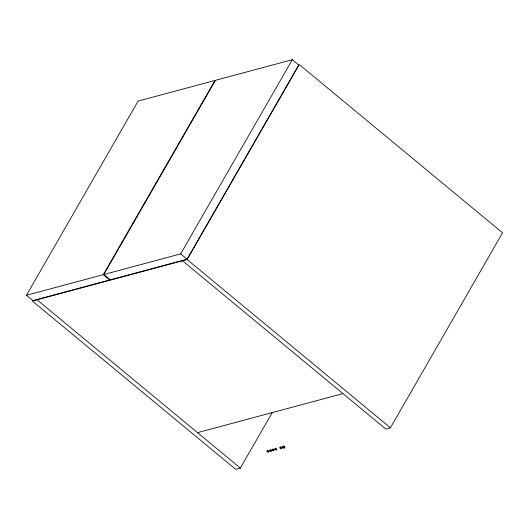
<?xml version="1.0" encoding="UTF-8"?>
<svg xmlns="http://www.w3.org/2000/svg" width="529" height="529" viewBox="0 0 529 529"><rect width="100%" height="100%" fill="white"/><g stroke="black" fill="none" stroke-linecap="round" stroke-linejoin="round"><path stroke-width="0.79" d="M280.324 447.084L280.826 446.813L282.149 447.911L281.183 448.83L279.874 447.865L280.324 447.084L280.714 447.567L280.264 448.347M26.45 295.281L138.129 101.072L214.966 80.448L103.294 274.657L26.45 295.281L32.871 300.591L109.715 279.973L103.294 274.657M103.81 274.518L215.482 80.309L292.325 59.684L298.746 65.001L187.068 259.21L110.23 279.834L103.81 274.518L180.647 253.894L292.325 59.684M272.389 412.356L240.351 468.072L235.709 469.316L32.388 301.054L187.101 259.527L299.229 64.538L502.55 232.8L390.422 427.796L385.786 429.039L182.459 260.777M266.966 451.31L267.925 451.217L268.712 452.07L268.196 452.209L266.966 451.31L267.925 450.272L269.162 451.29L268.646 451.429M269.545 450.615L270.054 450.358L271.291 451.382L270.775 451.521L269.545 450.615L270.504 449.577L271.741 450.602L271.225 450.741M270.927 450.801L271.377 450.02M272.124 449.928L272.633 449.663L273.87 450.688L273.354 450.827L272.124 449.928L273.083 448.883L274.32 449.908L273.804 450.047M273.506 450.106L273.956 449.326M274.703 449.233L275.662 448.195L276.898 449.214L276.449 449.994L274.703 449.233L275.662 449.141L276.449 449.994M281.699 448.691L281.296 448.076L281.745 447.296M282.962 446.906L283.412 446.132L284.384 446.648L284.84 447.309L283.875 448.228L282.446 447.045L282.962 446.906L284.39 448.089M283.934 447.428L284.384 446.648M279.874 447.865L280.377 447.594L281.296 448.076M197.548 432.649L342.977 393.616M283.412 446.132L282.896 446.264L283.154 446.747M281.633 448.05L282.149 447.911M284.324 447.448L284.84 447.309M180.647 253.894L187.068 259.21M187.101 259.527L390.422 427.796M37.03 299.804L240.351 468.072M275.153 448.453L275.503 448.909M272.574 449.147L272.924 449.604M267.416 450.529L267.767 450.986"/></g></svg>
